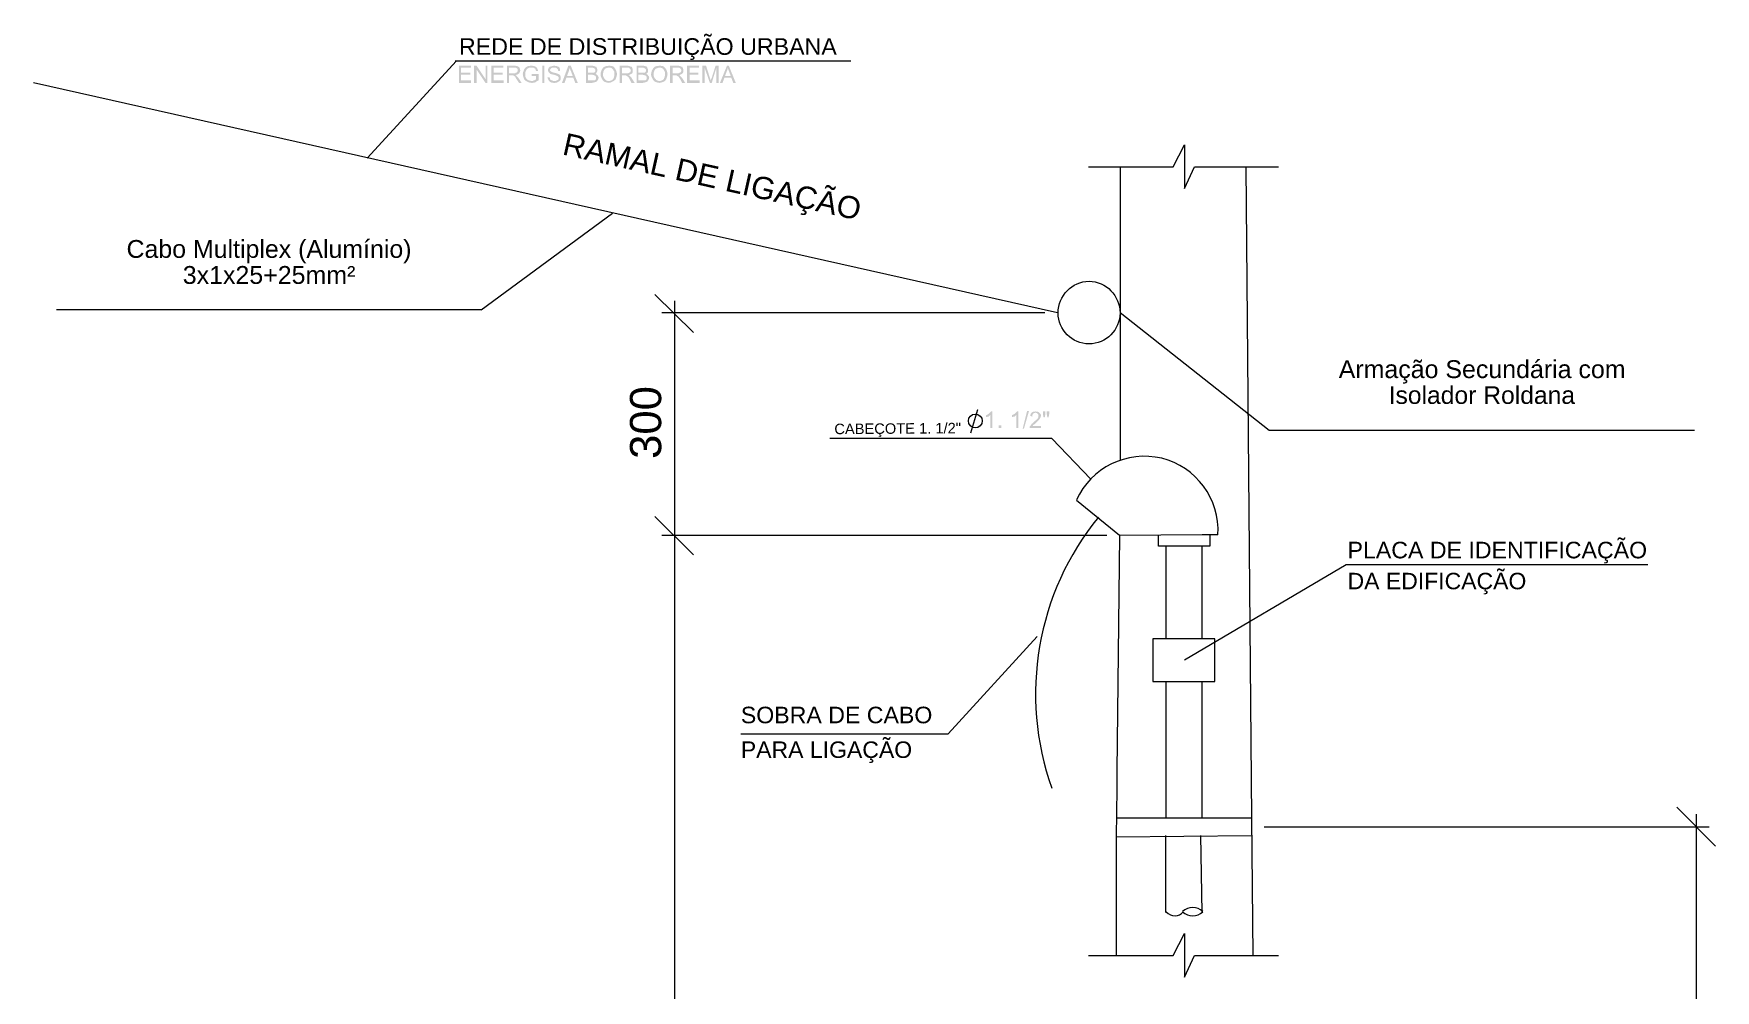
# Model space of a CAD drawing. Header units: millimetres. Extents: x 53 to 176, y -29 to 32.
# Drawn here: x 144.76 to 152.19, y -7.87 to -3.64 of the extents above; entities that cross this region are included whole.
import ezdxf

# ---------------------------------------------------------------- set-up
doc = ezdxf.new("R2010")
doc.units = ezdxf.units.MM
doc.layers.add('17 - Padrão de entrada', color=6, linetype='Continuous')
doc.styles.add('Arial0', font='arial.ttf', dxfattribs={"height": 3.14658})

msp = doc.modelspace()

# ---------------------------------------------------------------- hatches: boundary and pattern name
at = {"layer": '17 - Padrão de entrada', "true_color": 0x000007}
h = msp.add_hatch(color=7, dxfattribs=at)
h.paths.add_polyline_path([(146.6411, -3.8552), (146.6411, -3.7798), (146.6942, -3.7798), (146.6942, -3.7882), (146.6495, -3.7882), (146.6495, -3.8106), (146.6914, -3.8106), (146.6914, -3.8189), (146.6495, -3.8189), (146.6495, -3.8441), (146.6942, -3.8441), (146.6942, -3.8552)])
h.paths.add_polyline_path([(146.7082, -3.8552), (146.7082, -3.7798), (146.7193, -3.7798), (146.7584, -3.8385), (146.7584, -3.7798), (146.7668, -3.7798), (146.7668, -3.8552), (146.7584, -3.8552), (146.7193, -3.7966), (146.7193, -3.8552)])
h.paths.add_polyline_path([(146.7836, -3.8552), (146.7836, -3.7798), (146.8367, -3.7798), (146.8367, -3.7882), (146.7947, -3.7882), (146.7947, -3.8106), (146.8339, -3.8106), (146.8339, -3.8189), (146.7947, -3.8189), (146.7947, -3.8441), (146.8394, -3.8441), (146.8394, -3.8552)])
edge = h.paths.add_edge_path()
edge.add_line((146.8534, -3.8552), (146.8534, -3.7798))
edge.add_line((146.8534, -3.7798), (146.8841, -3.7798))
edge.add_spline(control_points=[(146.8841, -3.7798), (146.8925, -3.7798), (146.8981, -3.7798), (146.9009, -3.7826), (146.9009, -3.7826), (146.9037, -3.7826), (146.9065, -3.7854), (146.9093, -3.7882), (146.9093, -3.7882), (146.9093, -3.7938), (146.9121, -3.7966), (146.9121, -3.7994), (146.9121, -3.7994), (146.9121, -3.805), (146.9093, -3.8106), (146.9065, -3.8133), (146.9065, -3.8133), (146.9037, -3.8161), (146.8981, -3.8189), (146.8897, -3.8217), (146.8897, -3.8217), (146.8925, -3.8217), (146.8953, -3.8217), (146.8953, -3.8245), (146.8953, -3.8245), (146.8981, -3.8273), (146.9009, -3.8301), (146.9037, -3.8329)], knot_values=[0, 0, 0, 0, 0.035714, 0.035714, 0.035714, 0.035714, 0.071429, 0.071429, 0.071429, 0.071429, 0.107143, 0.107143, 0.107143, 0.107143, 0.142857, 0.142857, 0.142857, 0.142857, 0.178571, 0.178571, 0.178571, 0.178571, 0.214286, 0.214286, 0.214286, 0.214286, 1, 1, 1, 1], degree=3, periodic=0)
edge.add_line((146.9037, -3.8329), (146.9177, -3.8552))
edge.add_line((146.9177, -3.8552), (146.9065, -3.8552))
edge.add_line((146.9065, -3.8552), (146.8953, -3.8385))
edge.add_spline(control_points=[(146.8953, -3.8385), (146.8925, -3.8329), (146.8897, -3.8301), (146.8897, -3.8273), (146.8897, -3.8273), (146.8869, -3.8273), (146.8841, -3.8245), (146.8841, -3.8245), (146.8841, -3.8245), (146.8813, -3.8217), (146.8813, -3.8217), (146.8786, -3.8217), (146.8786, -3.8217), (146.8786, -3.8217), (146.8758, -3.8217), (146.873, -3.8217)], knot_values=[0, 0, 0, 0, 0.0625, 0.0625, 0.0625, 0.0625, 0.125, 0.125, 0.125, 0.125, 0.1875, 0.1875, 0.1875, 0.1875, 1, 1, 1, 1], degree=3, periodic=0)
edge.add_line((146.873, -3.8217), (146.8618, -3.8217))
edge.add_line((146.8618, -3.8217), (146.8618, -3.8552))
edge.add_line((146.8618, -3.8552), (146.8534, -3.8552))
edge = h.paths.add_edge_path()
edge.add_line((146.8618, -3.8133), (146.8841, -3.8133))
edge.add_spline(control_points=[(146.8841, -3.8133), (146.8869, -3.8133), (146.8925, -3.8133), (146.8925, -3.8106), (146.8925, -3.8106), (146.8953, -3.8106), (146.8981, -3.8078), (146.8981, -3.8078), (146.8981, -3.8078), (146.9009, -3.805), (146.9009, -3.8022), (146.9009, -3.7994), (146.9009, -3.7994), (146.9009, -3.7966), (146.9009, -3.7938), (146.8981, -3.791), (146.8981, -3.791), (146.8953, -3.7882), (146.8897, -3.7882), (146.8869, -3.7882)], knot_values=[0, 0, 0, 0, 0.05, 0.05, 0.05, 0.05, 0.1, 0.1, 0.1, 0.1, 0.15, 0.15, 0.15, 0.15, 0.2, 0.2, 0.2, 0.2, 1, 1, 1, 1], degree=3, periodic=0)
edge.add_line((146.8869, -3.7882), (146.8618, -3.7882))
edge.add_line((146.8618, -3.7882), (146.8618, -3.8133))
edge = h.paths.add_edge_path()
edge.add_line((146.9624, -3.8245), (146.9624, -3.8161))
edge.add_line((146.9624, -3.8161), (146.9931, -3.8161))
edge.add_line((146.9931, -3.8161), (146.9931, -3.8441))
edge.add_spline(control_points=[(146.9931, -3.8441), (146.9875, -3.8469), (146.9819, -3.8497), (146.9791, -3.8525), (146.9791, -3.8525), (146.9735, -3.8552), (146.9679, -3.8552), (146.9624, -3.8552), (146.9624, -3.8552), (146.954, -3.8552), (146.9484, -3.8525), (146.9428, -3.8497), (146.9428, -3.8497), (146.9372, -3.8469), (146.9316, -3.8441), (146.9288, -3.8385), (146.9288, -3.8385), (146.926, -3.8301), (146.9233, -3.8245), (146.9233, -3.8161), (146.9233, -3.8161), (146.9233, -3.8106), (146.926, -3.805), (146.9288, -3.7966), (146.9288, -3.7966), (146.9316, -3.791), (146.9372, -3.7854), (146.9428, -3.7826), (146.9428, -3.7826), (146.9484, -3.7798), (146.954, -3.7798), (146.9624, -3.7798), (146.9624, -3.7798), (146.9679, -3.7798), (146.9707, -3.7798), (146.9763, -3.7826), (146.9763, -3.7826), (146.9791, -3.7826), (146.9847, -3.7854), (146.9847, -3.7882), (146.9847, -3.7882), (146.9875, -3.791), (146.9903, -3.7966), (146.9903, -3.8022)], knot_values=[0, 0, 0, 0, 0.022727, 0.022727, 0.022727, 0.022727, 0.045455, 0.045455, 0.045455, 0.045455, 0.068182, 0.068182, 0.068182, 0.068182, 0.090909, 0.090909, 0.090909, 0.090909, 0.113636, 0.113636, 0.113636, 0.113636, 0.136364, 0.136364, 0.136364, 0.136364, 0.159091, 0.159091, 0.159091, 0.159091, 0.181818, 0.181818, 0.181818, 0.181818, 0.204545, 0.204545, 0.204545, 0.204545, 0.227273, 0.227273, 0.227273, 0.227273, 1, 1, 1, 1], degree=3, periodic=0)
edge.add_line((146.9903, -3.8022), (146.9819, -3.8022))
edge.add_spline(control_points=[(146.9819, -3.8022), (146.9819, -3.7994), (146.9791, -3.7966), (146.9791, -3.7938), (146.9791, -3.7938), (146.9763, -3.791), (146.9735, -3.791), (146.9707, -3.7882), (146.9707, -3.7882), (146.9679, -3.7882), (146.9652, -3.7882), (146.9624, -3.7882), (146.9624, -3.7882), (146.9568, -3.7882), (146.954, -3.7882), (146.9512, -3.7882), (146.9512, -3.7882), (146.9456, -3.791), (146.9428, -3.7938), (146.9428, -3.7938), (146.9428, -3.7938), (146.94, -3.7966), (146.9372, -3.7994), (146.9372, -3.8022), (146.9372, -3.8022), (146.9344, -3.8078), (146.9344, -3.8106), (146.9344, -3.8161), (146.9344, -3.8161), (146.9344, -3.8245), (146.9344, -3.8301), (146.9372, -3.8329), (146.9372, -3.8329), (146.94, -3.8385), (146.9428, -3.8413), (146.9484, -3.8441), (146.9484, -3.8441), (146.9512, -3.8441), (146.9568, -3.8469), (146.9624, -3.8469), (146.9624, -3.8469), (146.9652, -3.8469), (146.9707, -3.8469), (146.9735, -3.8441), (146.9735, -3.8441), (146.9791, -3.8413), (146.9819, -3.8413), (146.9819, -3.8385)], knot_values=[0, 0, 0, 0, 0.020833, 0.020833, 0.020833, 0.020833, 0.041667, 0.041667, 0.041667, 0.041667, 0.0625, 0.0625, 0.0625, 0.0625, 0.083333, 0.083333, 0.083333, 0.083333, 0.104167, 0.104167, 0.104167, 0.104167, 0.125, 0.125, 0.125, 0.125, 0.145833, 0.145833, 0.145833, 0.145833, 0.166667, 0.166667, 0.166667, 0.166667, 0.1875, 0.1875, 0.1875, 0.1875, 0.208333, 0.208333, 0.208333, 0.208333, 0.229167, 0.229167, 0.229167, 0.229167, 1, 1, 1, 1], degree=3, periodic=0)
edge.add_line((146.9819, -3.8385), (146.9819, -3.8245))
edge.add_line((146.9819, -3.8245), (146.9624, -3.8245))
h.paths.add_polyline_path([(147.0099, -3.8552), (147.0099, -3.7798), (147.0182, -3.7798), (147.0182, -3.8552)])
edge = h.paths.add_edge_path()
edge.add_line((147.0322, -3.8301), (147.0406, -3.8301))
edge.add_spline(control_points=[(147.0406, -3.8301), (147.0434, -3.8329), (147.0434, -3.8357), (147.0434, -3.8385), (147.0434, -3.8385), (147.0462, -3.8413), (147.049, -3.8441), (147.0518, -3.8441), (147.0518, -3.8441), (147.0545, -3.8469), (147.0601, -3.8469), (147.0629, -3.8469), (147.0629, -3.8469), (147.0685, -3.8469), (147.0713, -3.8469), (147.0741, -3.8441), (147.0741, -3.8441), (147.0769, -3.8441), (147.0797, -3.8413), (147.0797, -3.8413), (147.0797, -3.8413), (147.0825, -3.8385), (147.0825, -3.8357), (147.0825, -3.8329), (147.0825, -3.8329), (147.0825, -3.8329), (147.0825, -3.8301), (147.0797, -3.8273), (147.0797, -3.8273), (147.0797, -3.8273), (147.0769, -3.8245), (147.0741, -3.8245), (147.0741, -3.8245), (147.0713, -3.8217), (147.0657, -3.8217), (147.0601, -3.8189), (147.0601, -3.8189), (147.0545, -3.8189), (147.049, -3.8161), (147.0462, -3.8161), (147.0462, -3.8161), (147.0434, -3.8133), (147.0406, -3.8106), (147.0378, -3.8078), (147.0378, -3.8078), (147.035, -3.805), (147.035, -3.8022), (147.035, -3.7994), (147.035, -3.7994), (147.035, -3.7966), (147.035, -3.791), (147.0378, -3.7882), (147.0378, -3.7882), (147.0406, -3.7854), (147.0434, -3.7826), (147.049, -3.7826), (147.049, -3.7826), (147.0518, -3.7798), (147.0573, -3.7798), (147.0601, -3.7798), (147.0601, -3.7798), (147.0657, -3.7798), (147.0713, -3.7798), (147.0769, -3.7826), (147.0769, -3.7826), (147.0797, -3.7826), (147.0825, -3.7854), (147.0853, -3.7882), (147.0853, -3.7882), (147.0881, -3.7938), (147.0881, -3.7966), (147.0881, -3.8022)], knot_values=[0, 0, 0, 0, 0.013889, 0.013889, 0.013889, 0.013889, 0.027778, 0.027778, 0.027778, 0.027778, 0.041667, 0.041667, 0.041667, 0.041667, 0.055556, 0.055556, 0.055556, 0.055556, 0.069444, 0.069444, 0.069444, 0.069444, 0.083333, 0.083333, 0.083333, 0.083333, 0.097222, 0.097222, 0.097222, 0.097222, 0.111111, 0.111111, 0.111111, 0.111111, 0.125, 0.125, 0.125, 0.125, 0.138889, 0.138889, 0.138889, 0.138889, 0.152778, 0.152778, 0.152778, 0.152778, 0.166667, 0.166667, 0.166667, 0.166667, 0.180556, 0.180556, 0.180556, 0.180556, 0.194444, 0.194444, 0.194444, 0.194444, 0.208333, 0.208333, 0.208333, 0.208333, 0.222222, 0.222222, 0.222222, 0.222222, 0.236111, 0.236111, 0.236111, 0.236111, 1, 1, 1, 1], degree=3, periodic=0)
edge.add_line((147.0881, -3.8022), (147.0797, -3.8022))
edge.add_spline(control_points=[(147.0797, -3.8022), (147.0797, -3.7966), (147.0769, -3.7938), (147.0741, -3.791), (147.0741, -3.791), (147.0713, -3.7882), (147.0685, -3.7882), (147.0629, -3.7882), (147.0629, -3.7882), (147.0545, -3.7882), (147.0518, -3.7882), (147.049, -3.791), (147.049, -3.791), (147.0462, -3.7938), (147.0434, -3.7966), (147.0434, -3.7994), (147.0434, -3.7994), (147.0434, -3.8022), (147.0462, -3.8022), (147.049, -3.805), (147.049, -3.805), (147.049, -3.8078), (147.0545, -3.8078), (147.0629, -3.8106), (147.0629, -3.8106), (147.0713, -3.8133), (147.0769, -3.8133), (147.0797, -3.8161), (147.0797, -3.8161), (147.0825, -3.8161), (147.0853, -3.8189), (147.0881, -3.8217), (147.0881, -3.8217), (147.0909, -3.8245), (147.0909, -3.8301), (147.0909, -3.8329), (147.0909, -3.8329), (147.0909, -3.8385), (147.0909, -3.8413), (147.0881, -3.8441), (147.0881, -3.8441), (147.0853, -3.8469), (147.0825, -3.8497), (147.0769, -3.8525), (147.0769, -3.8525), (147.0741, -3.8552), (147.0685, -3.8552), (147.0629, -3.8552), (147.0629, -3.8552), (147.0573, -3.8552), (147.0518, -3.8552), (147.0462, -3.8525), (147.0462, -3.8525), (147.0434, -3.8497), (147.0378, -3.8469), (147.0378, -3.8441), (147.0378, -3.8441), (147.035, -3.8385), (147.0322, -3.8357), (147.0322, -3.8301)], knot_values=[0, 0, 0, 0, 0.016667, 0.016667, 0.016667, 0.016667, 0.033333, 0.033333, 0.033333, 0.033333, 0.05, 0.05, 0.05, 0.05, 0.066667, 0.066667, 0.066667, 0.066667, 0.083333, 0.083333, 0.083333, 0.083333, 0.1, 0.1, 0.1, 0.1, 0.116667, 0.116667, 0.116667, 0.116667, 0.133333, 0.133333, 0.133333, 0.133333, 0.15, 0.15, 0.15, 0.15, 0.166667, 0.166667, 0.166667, 0.166667, 0.183333, 0.183333, 0.183333, 0.183333, 0.2, 0.2, 0.2, 0.2, 0.216667, 0.216667, 0.216667, 0.216667, 0.233333, 0.233333, 0.233333, 0.233333, 1, 1, 1, 1], degree=3, periodic=0)
h.paths.add_polyline_path([(147.0964, -3.8552), (147.1244, -3.7798), (147.1356, -3.7798), (147.1663, -3.8552), (147.1551, -3.8552), (147.1467, -3.8329), (147.116, -3.8329), (147.1076, -3.8552)])
edge = h.paths.add_edge_path()
edge.add_line((147.1188, -3.8245), (147.1439, -3.8245))
edge.add_line((147.1439, -3.8245), (147.1356, -3.8022))
edge.add_spline(control_points=[(147.1356, -3.8022), (147.1328, -3.7966), (147.13, -3.791), (147.13, -3.7882), (147.13, -3.7882), (147.13, -3.7938), (147.1272, -3.7966), (147.1272, -3.8022)], knot_values=[0, 0, 0, 0, 0.125, 0.125, 0.125, 0.125, 1, 1, 1, 1], degree=3, periodic=0)
edge.add_line((147.1272, -3.8022), (147.1188, -3.8245))
edge = h.paths.add_edge_path()
edge.add_line((147.2026, -3.8552), (147.2026, -3.7798))
edge.add_line((147.2026, -3.7798), (147.2305, -3.7798))
edge.add_spline(control_points=[(147.2305, -3.7798), (147.2361, -3.7798), (147.2389, -3.7798), (147.2417, -3.7826), (147.2417, -3.7826), (147.2473, -3.7826), (147.2501, -3.7854), (147.2501, -3.7882), (147.2501, -3.7882), (147.2529, -3.7938), (147.2529, -3.7966), (147.2529, -3.7994), (147.2529, -3.7994), (147.2529, -3.8022), (147.2529, -3.805), (147.2501, -3.8078), (147.2501, -3.8078), (147.2501, -3.8106), (147.2473, -3.8133), (147.2445, -3.8161), (147.2445, -3.8161), (147.2473, -3.8161), (147.2529, -3.8189), (147.2529, -3.8217), (147.2529, -3.8217), (147.2557, -3.8245), (147.2585, -3.8273), (147.2585, -3.8329), (147.2585, -3.8329), (147.2585, -3.8357), (147.2557, -3.8385), (147.2557, -3.8413), (147.2557, -3.8413), (147.2529, -3.8441), (147.2529, -3.8469), (147.2501, -3.8497), (147.2501, -3.8497), (147.2473, -3.8497), (147.2445, -3.8525), (147.2417, -3.8525), (147.2417, -3.8525), (147.2389, -3.8525), (147.2333, -3.8552), (147.2305, -3.8552)], knot_values=[0, 0, 0, 0, 0.022727, 0.022727, 0.022727, 0.022727, 0.045455, 0.045455, 0.045455, 0.045455, 0.068182, 0.068182, 0.068182, 0.068182, 0.090909, 0.090909, 0.090909, 0.090909, 0.113636, 0.113636, 0.113636, 0.113636, 0.136364, 0.136364, 0.136364, 0.136364, 0.159091, 0.159091, 0.159091, 0.159091, 0.181818, 0.181818, 0.181818, 0.181818, 0.204545, 0.204545, 0.204545, 0.204545, 0.227273, 0.227273, 0.227273, 0.227273, 1, 1, 1, 1], degree=3, periodic=0)
edge.add_line((147.2305, -3.8552), (147.2026, -3.8552))
edge = h.paths.add_edge_path()
edge.add_line((147.211, -3.8106), (147.2277, -3.8106))
edge.add_spline(control_points=[(147.2277, -3.8106), (147.2305, -3.8106), (147.2361, -3.8106), (147.2361, -3.8106), (147.2361, -3.8106), (147.2389, -3.8106), (147.2417, -3.8078), (147.2417, -3.8078), (147.2417, -3.8078), (147.2445, -3.805), (147.2445, -3.8022), (147.2445, -3.7994), (147.2445, -3.7994), (147.2445, -3.7966), (147.2445, -3.7966), (147.2417, -3.7938), (147.2417, -3.7938), (147.2417, -3.791), (147.2389, -3.791), (147.2389, -3.791), (147.2389, -3.791), (147.2361, -3.7882), (147.2305, -3.7882), (147.225, -3.7882)], knot_values=[0, 0, 0, 0, 0.041667, 0.041667, 0.041667, 0.041667, 0.083333, 0.083333, 0.083333, 0.083333, 0.125, 0.125, 0.125, 0.125, 0.166667, 0.166667, 0.166667, 0.166667, 0.208333, 0.208333, 0.208333, 0.208333, 1, 1, 1, 1], degree=3, periodic=0)
edge.add_line((147.225, -3.7882), (147.211, -3.7882))
edge.add_line((147.211, -3.7882), (147.211, -3.8106))
edge = h.paths.add_edge_path()
edge.add_line((147.211, -3.8441), (147.2305, -3.8441))
edge.add_spline(control_points=[(147.2305, -3.8441), (147.2333, -3.8441), (147.2361, -3.8441), (147.2361, -3.8441), (147.2361, -3.8441), (147.2389, -3.8441), (147.2417, -3.8441), (147.2417, -3.8441), (147.2417, -3.8441), (147.2445, -3.8413), (147.2445, -3.8413), (147.2473, -3.8385), (147.2473, -3.8385), (147.2473, -3.8357), (147.2473, -3.8357), (147.2473, -3.8329), (147.2473, -3.8329), (147.2473, -3.8301), (147.2473, -3.8273), (147.2445, -3.8245), (147.2445, -3.8245), (147.2445, -3.8245), (147.2417, -3.8217), (147.2389, -3.8217), (147.2389, -3.8217), (147.2361, -3.8217), (147.2333, -3.8189), (147.2277, -3.8189)], knot_values=[0, 0, 0, 0, 0.035714, 0.035714, 0.035714, 0.035714, 0.071429, 0.071429, 0.071429, 0.071429, 0.107143, 0.107143, 0.107143, 0.107143, 0.142857, 0.142857, 0.142857, 0.142857, 0.178571, 0.178571, 0.178571, 0.178571, 0.214286, 0.214286, 0.214286, 0.214286, 1, 1, 1, 1], degree=3, periodic=0)
edge.add_line((147.2277, -3.8189), (147.211, -3.8189))
edge.add_line((147.211, -3.8189), (147.211, -3.8441))
edge = h.paths.add_edge_path()
edge.add_spline(control_points=[(147.2669, -3.8189), (147.2669, -3.805), (147.2724, -3.7966), (147.278, -3.7882), (147.278, -3.7882), (147.2836, -3.7826), (147.292, -3.7798), (147.3032, -3.7798), (147.3032, -3.7798), (147.3116, -3.7798), (147.3171, -3.7798), (147.3227, -3.7826), (147.3227, -3.7826), (147.3283, -3.7882), (147.3311, -3.791), (147.3339, -3.7966), (147.3339, -3.7966), (147.3367, -3.8022), (147.3395, -3.8106), (147.3395, -3.8161), (147.3395, -3.8161), (147.3395, -3.8245), (147.3367, -3.8301), (147.3339, -3.8385), (147.3339, -3.8385), (147.3311, -3.8441), (147.3255, -3.8469), (147.3199, -3.8497), (147.3199, -3.8497), (147.3143, -3.8525), (147.3088, -3.8552), (147.3032, -3.8552), (147.3032, -3.8552), (147.2976, -3.8552), (147.2892, -3.8525), (147.2836, -3.8497), (147.2836, -3.8497), (147.278, -3.8469), (147.2752, -3.8413), (147.2724, -3.8357), (147.2724, -3.8357), (147.2696, -3.8301), (147.2669, -3.8245), (147.2669, -3.8189)], knot_values=[0, 0, 0, 0, 0.022727, 0.022727, 0.022727, 0.022727, 0.045455, 0.045455, 0.045455, 0.045455, 0.068182, 0.068182, 0.068182, 0.068182, 0.090909, 0.090909, 0.090909, 0.090909, 0.113636, 0.113636, 0.113636, 0.113636, 0.136364, 0.136364, 0.136364, 0.136364, 0.159091, 0.159091, 0.159091, 0.159091, 0.181818, 0.181818, 0.181818, 0.181818, 0.204545, 0.204545, 0.204545, 0.204545, 0.227273, 0.227273, 0.227273, 0.227273, 1, 1, 1, 1], degree=3, periodic=0)
edge = h.paths.add_edge_path()
edge.add_spline(control_points=[(147.278, -3.8189), (147.278, -3.8273), (147.2808, -3.8329), (147.2864, -3.8385), (147.2864, -3.8385), (147.2892, -3.8441), (147.2948, -3.8469), (147.3032, -3.8469), (147.3032, -3.8469), (147.3116, -3.8469), (147.3171, -3.8441), (147.3227, -3.8385), (147.3227, -3.8385), (147.3255, -3.8329), (147.3283, -3.8273), (147.3283, -3.8161), (147.3283, -3.8161), (147.3283, -3.8106), (147.3283, -3.805), (147.3255, -3.8022), (147.3255, -3.8022), (147.3227, -3.7966), (147.3199, -3.7938), (147.3171, -3.791), (147.3171, -3.791), (147.3116, -3.7882), (147.3088, -3.7882), (147.3032, -3.7882), (147.3032, -3.7882), (147.2976, -3.7882), (147.2892, -3.791), (147.2864, -3.7938), (147.2864, -3.7938), (147.2808, -3.7994), (147.278, -3.8078), (147.278, -3.8189)], knot_values=[0, 0, 0, 0, 0.027778, 0.027778, 0.027778, 0.027778, 0.055556, 0.055556, 0.055556, 0.055556, 0.083333, 0.083333, 0.083333, 0.083333, 0.111111, 0.111111, 0.111111, 0.111111, 0.138889, 0.138889, 0.138889, 0.138889, 0.166667, 0.166667, 0.166667, 0.166667, 0.194444, 0.194444, 0.194444, 0.194444, 0.222222, 0.222222, 0.222222, 0.222222, 1, 1, 1, 1], degree=3, periodic=0)
edge = h.paths.add_edge_path()
edge.add_line((147.3507, -3.8552), (147.3507, -3.7798))
edge.add_line((147.3507, -3.7798), (147.3842, -3.7798))
edge.add_spline(control_points=[(147.3842, -3.7798), (147.3898, -3.7798), (147.3954, -3.7798), (147.3981, -3.7826), (147.3981, -3.7826), (147.4037, -3.7826), (147.4065, -3.7854), (147.4065, -3.7882), (147.4065, -3.7882), (147.4093, -3.7938), (147.4093, -3.7966), (147.4093, -3.7994), (147.4093, -3.7994), (147.4093, -3.805), (147.4093, -3.8106), (147.4065, -3.8133), (147.4065, -3.8133), (147.4009, -3.8161), (147.3981, -3.8189), (147.3898, -3.8217), (147.3898, -3.8217), (147.3926, -3.8217), (147.3954, -3.8217), (147.3954, -3.8245), (147.3954, -3.8245), (147.3981, -3.8273), (147.4009, -3.8301), (147.4037, -3.8329)], knot_values=[0, 0, 0, 0, 0.035714, 0.035714, 0.035714, 0.035714, 0.071429, 0.071429, 0.071429, 0.071429, 0.107143, 0.107143, 0.107143, 0.107143, 0.142857, 0.142857, 0.142857, 0.142857, 0.178571, 0.178571, 0.178571, 0.178571, 0.214286, 0.214286, 0.214286, 0.214286, 1, 1, 1, 1], degree=3, periodic=0)
edge.add_line((147.4037, -3.8329), (147.4177, -3.8552))
edge.add_line((147.4177, -3.8552), (147.4037, -3.8552))
edge.add_line((147.4037, -3.8552), (147.3954, -3.8385))
edge.add_spline(control_points=[(147.3954, -3.8385), (147.3926, -3.8329), (147.3898, -3.8301), (147.387, -3.8273), (147.387, -3.8273), (147.3842, -3.8273), (147.3842, -3.8245), (147.3814, -3.8245), (147.3814, -3.8245), (147.3814, -3.8217), (147.3786, -3.8217), (147.3786, -3.8217), (147.3786, -3.8217), (147.3758, -3.8217), (147.3758, -3.8217), (147.373, -3.8217)], knot_values=[0, 0, 0, 0, 0.0625, 0.0625, 0.0625, 0.0625, 0.125, 0.125, 0.125, 0.125, 0.1875, 0.1875, 0.1875, 0.1875, 1, 1, 1, 1], degree=3, periodic=0)
edge.add_line((147.373, -3.8217), (147.3618, -3.8217))
edge.add_line((147.3618, -3.8217), (147.3618, -3.8552))
edge.add_line((147.3618, -3.8552), (147.3507, -3.8552))
edge = h.paths.add_edge_path()
edge.add_line((147.3618, -3.8133), (147.3814, -3.8133))
edge.add_spline(control_points=[(147.3814, -3.8133), (147.387, -3.8133), (147.3898, -3.8133), (147.3926, -3.8106), (147.3926, -3.8106), (147.3954, -3.8106), (147.3981, -3.8078), (147.3981, -3.8078), (147.3981, -3.8078), (147.4009, -3.805), (147.4009, -3.8022), (147.4009, -3.7994), (147.4009, -3.7994), (147.4009, -3.7966), (147.3981, -3.7938), (147.3954, -3.791), (147.3954, -3.791), (147.3954, -3.7882), (147.3898, -3.7882), (147.3842, -3.7882)], knot_values=[0, 0, 0, 0, 0.05, 0.05, 0.05, 0.05, 0.1, 0.1, 0.1, 0.1, 0.15, 0.15, 0.15, 0.15, 0.2, 0.2, 0.2, 0.2, 1, 1, 1, 1], degree=3, periodic=0)
edge.add_line((147.3842, -3.7882), (147.3618, -3.7882))
edge.add_line((147.3618, -3.7882), (147.3618, -3.8133))
edge = h.paths.add_edge_path()
edge.add_line((147.4261, -3.8552), (147.4261, -3.7798))
edge.add_line((147.4261, -3.7798), (147.454, -3.7798))
edge.add_spline(control_points=[(147.454, -3.7798), (147.4596, -3.7798), (147.4624, -3.7798), (147.468, -3.7826), (147.468, -3.7826), (147.4708, -3.7826), (147.4736, -3.7854), (147.4736, -3.7882), (147.4736, -3.7882), (147.4764, -3.7938), (147.4764, -3.7966), (147.4764, -3.7994), (147.4764, -3.7994), (147.4764, -3.8022), (147.4764, -3.805), (147.4764, -3.8078), (147.4764, -3.8078), (147.4736, -3.8106), (147.4708, -3.8133), (147.468, -3.8161), (147.468, -3.8161), (147.4708, -3.8161), (147.4764, -3.8189), (147.4764, -3.8217), (147.4764, -3.8217), (147.4792, -3.8245), (147.482, -3.8273), (147.482, -3.8329), (147.482, -3.8329), (147.482, -3.8357), (147.4792, -3.8385), (147.4792, -3.8413), (147.4792, -3.8413), (147.4764, -3.8441), (147.4764, -3.8469), (147.4736, -3.8497), (147.4736, -3.8497), (147.4708, -3.8497), (147.468, -3.8525), (147.4652, -3.8525), (147.4652, -3.8525), (147.4624, -3.8525), (147.4596, -3.8552), (147.454, -3.8552)], knot_values=[0, 0, 0, 0, 0.022727, 0.022727, 0.022727, 0.022727, 0.045455, 0.045455, 0.045455, 0.045455, 0.068182, 0.068182, 0.068182, 0.068182, 0.090909, 0.090909, 0.090909, 0.090909, 0.113636, 0.113636, 0.113636, 0.113636, 0.136364, 0.136364, 0.136364, 0.136364, 0.159091, 0.159091, 0.159091, 0.159091, 0.181818, 0.181818, 0.181818, 0.181818, 0.204545, 0.204545, 0.204545, 0.204545, 0.227273, 0.227273, 0.227273, 0.227273, 1, 1, 1, 1], degree=3, periodic=0)
edge.add_line((147.454, -3.8552), (147.4261, -3.8552))
edge = h.paths.add_edge_path()
edge.add_line((147.4345, -3.8106), (147.4512, -3.8106))
edge.add_spline(control_points=[(147.4512, -3.8106), (147.4568, -3.8106), (147.4596, -3.8106), (147.4596, -3.8106), (147.4596, -3.8106), (147.4624, -3.8106), (147.4652, -3.8078), (147.4652, -3.8078), (147.4652, -3.8078), (147.468, -3.805), (147.468, -3.8022), (147.468, -3.7994), (147.468, -3.7994), (147.468, -3.7966), (147.468, -3.7966), (147.4652, -3.7938), (147.4652, -3.7938), (147.4652, -3.791), (147.4624, -3.791), (147.4624, -3.791), (147.4624, -3.791), (147.4596, -3.7882), (147.454, -3.7882), (147.4512, -3.7882)], knot_values=[0, 0, 0, 0, 0.041667, 0.041667, 0.041667, 0.041667, 0.083333, 0.083333, 0.083333, 0.083333, 0.125, 0.125, 0.125, 0.125, 0.166667, 0.166667, 0.166667, 0.166667, 0.208333, 0.208333, 0.208333, 0.208333, 1, 1, 1, 1], degree=3, periodic=0)
edge.add_line((147.4512, -3.7882), (147.4345, -3.7882))
edge.add_line((147.4345, -3.7882), (147.4345, -3.8106))
edge = h.paths.add_edge_path()
edge.add_line((147.4345, -3.8441), (147.454, -3.8441))
edge.add_spline(control_points=[(147.454, -3.8441), (147.4568, -3.8441), (147.4596, -3.8441), (147.4596, -3.8441), (147.4596, -3.8441), (147.4624, -3.8441), (147.4652, -3.8441), (147.4652, -3.8441), (147.4652, -3.8441), (147.468, -3.8413), (147.468, -3.8413), (147.4708, -3.8385), (147.4708, -3.8385), (147.4708, -3.8357), (147.4708, -3.8357), (147.4708, -3.8329), (147.4708, -3.8329), (147.4708, -3.8301), (147.4708, -3.8273), (147.468, -3.8245), (147.468, -3.8245), (147.468, -3.8245), (147.4652, -3.8217), (147.4624, -3.8217), (147.4624, -3.8217), (147.4596, -3.8217), (147.4568, -3.8189), (147.4512, -3.8189)], knot_values=[0, 0, 0, 0, 0.035714, 0.035714, 0.035714, 0.035714, 0.071429, 0.071429, 0.071429, 0.071429, 0.107143, 0.107143, 0.107143, 0.107143, 0.142857, 0.142857, 0.142857, 0.142857, 0.178571, 0.178571, 0.178571, 0.178571, 0.214286, 0.214286, 0.214286, 0.214286, 1, 1, 1, 1], degree=3, periodic=0)
edge.add_line((147.4512, -3.8189), (147.4345, -3.8189))
edge.add_line((147.4345, -3.8189), (147.4345, -3.8441))
edge = h.paths.add_edge_path()
edge.add_spline(control_points=[(147.4903, -3.8189), (147.4903, -3.805), (147.4959, -3.7966), (147.5015, -3.7882), (147.5015, -3.7882), (147.5071, -3.7826), (147.5155, -3.7798), (147.5267, -3.7798), (147.5267, -3.7798), (147.535, -3.7798), (147.5406, -3.7798), (147.5462, -3.7826), (147.5462, -3.7826), (147.5518, -3.7882), (147.5546, -3.791), (147.5574, -3.7966), (147.5574, -3.7966), (147.5602, -3.8022), (147.563, -3.8106), (147.563, -3.8161), (147.563, -3.8161), (147.563, -3.8245), (147.5602, -3.8301), (147.5574, -3.8385), (147.5574, -3.8385), (147.5546, -3.8441), (147.5518, -3.8469), (147.5462, -3.8497), (147.5462, -3.8497), (147.5406, -3.8525), (147.5322, -3.8552), (147.5267, -3.8552), (147.5267, -3.8552), (147.5211, -3.8552), (147.5127, -3.8525), (147.5071, -3.8497), (147.5071, -3.8497), (147.5015, -3.8469), (147.4987, -3.8413), (147.4959, -3.8357), (147.4959, -3.8357), (147.4931, -3.8301), (147.4903, -3.8245), (147.4903, -3.8189)], knot_values=[0, 0, 0, 0, 0.022727, 0.022727, 0.022727, 0.022727, 0.045455, 0.045455, 0.045455, 0.045455, 0.068182, 0.068182, 0.068182, 0.068182, 0.090909, 0.090909, 0.090909, 0.090909, 0.113636, 0.113636, 0.113636, 0.113636, 0.136364, 0.136364, 0.136364, 0.136364, 0.159091, 0.159091, 0.159091, 0.159091, 0.181818, 0.181818, 0.181818, 0.181818, 0.204545, 0.204545, 0.204545, 0.204545, 0.227273, 0.227273, 0.227273, 0.227273, 1, 1, 1, 1], degree=3, periodic=0)
edge = h.paths.add_edge_path()
edge.add_spline(control_points=[(147.5015, -3.8189), (147.5015, -3.8273), (147.5043, -3.8329), (147.5099, -3.8385), (147.5099, -3.8385), (147.5127, -3.8441), (147.5211, -3.8469), (147.5267, -3.8469), (147.5267, -3.8469), (147.535, -3.8469), (147.5406, -3.8441), (147.5462, -3.8385), (147.5462, -3.8385), (147.549, -3.8329), (147.5518, -3.8273), (147.5518, -3.8161), (147.5518, -3.8161), (147.5518, -3.8106), (147.5518, -3.805), (147.549, -3.8022), (147.549, -3.8022), (147.5462, -3.7966), (147.5434, -3.7938), (147.5406, -3.791), (147.5406, -3.791), (147.535, -3.7882), (147.5322, -3.7882), (147.5267, -3.7882), (147.5267, -3.7882), (147.5211, -3.7882), (147.5155, -3.791), (147.5099, -3.7938), (147.5099, -3.7938), (147.5043, -3.7994), (147.5015, -3.8078), (147.5015, -3.8189)], knot_values=[0, 0, 0, 0, 0.027778, 0.027778, 0.027778, 0.027778, 0.055556, 0.055556, 0.055556, 0.055556, 0.083333, 0.083333, 0.083333, 0.083333, 0.111111, 0.111111, 0.111111, 0.111111, 0.138889, 0.138889, 0.138889, 0.138889, 0.166667, 0.166667, 0.166667, 0.166667, 0.194444, 0.194444, 0.194444, 0.194444, 0.222222, 0.222222, 0.222222, 0.222222, 1, 1, 1, 1], degree=3, periodic=0)
edge = h.paths.add_edge_path()
edge.add_line((147.5741, -3.8552), (147.5741, -3.7798))
edge.add_line((147.5741, -3.7798), (147.6077, -3.7798))
edge.add_spline(control_points=[(147.6077, -3.7798), (147.6133, -3.7798), (147.6188, -3.7798), (147.6216, -3.7826), (147.6216, -3.7826), (147.6272, -3.7826), (147.63, -3.7854), (147.63, -3.7882), (147.63, -3.7882), (147.6328, -3.7938), (147.6328, -3.7966), (147.6328, -3.7994), (147.6328, -3.7994), (147.6328, -3.805), (147.6328, -3.8106), (147.63, -3.8133), (147.63, -3.8133), (147.6244, -3.8161), (147.6216, -3.8189), (147.6133, -3.8217), (147.6133, -3.8217), (147.616, -3.8217), (147.6188, -3.8217), (147.6188, -3.8245), (147.6188, -3.8245), (147.6216, -3.8273), (147.6244, -3.8301), (147.6272, -3.8329)], knot_values=[0, 0, 0, 0, 0.035714, 0.035714, 0.035714, 0.035714, 0.071429, 0.071429, 0.071429, 0.071429, 0.107143, 0.107143, 0.107143, 0.107143, 0.142857, 0.142857, 0.142857, 0.142857, 0.178571, 0.178571, 0.178571, 0.178571, 0.214286, 0.214286, 0.214286, 0.214286, 1, 1, 1, 1], degree=3, periodic=0)
edge.add_line((147.6272, -3.8329), (147.6412, -3.8552))
edge.add_line((147.6412, -3.8552), (147.6272, -3.8552))
edge.add_line((147.6272, -3.8552), (147.6188, -3.8385))
edge.add_spline(control_points=[(147.6188, -3.8385), (147.616, -3.8329), (147.6133, -3.8301), (147.6105, -3.8273), (147.6105, -3.8273), (147.6105, -3.8273), (147.6077, -3.8245), (147.6049, -3.8245), (147.6049, -3.8245), (147.6049, -3.8217), (147.6021, -3.8217), (147.6021, -3.8217), (147.6021, -3.8217), (147.5993, -3.8217), (147.5993, -3.8217), (147.5965, -3.8217)], knot_values=[0, 0, 0, 0, 0.0625, 0.0625, 0.0625, 0.0625, 0.125, 0.125, 0.125, 0.125, 0.1875, 0.1875, 0.1875, 0.1875, 1, 1, 1, 1], degree=3, periodic=0)
edge.add_line((147.5965, -3.8217), (147.5853, -3.8217))
edge.add_line((147.5853, -3.8217), (147.5853, -3.8552))
edge.add_line((147.5853, -3.8552), (147.5741, -3.8552))
edge = h.paths.add_edge_path()
edge.add_line((147.5853, -3.8133), (147.6049, -3.8133))
edge.add_spline(control_points=[(147.6049, -3.8133), (147.6105, -3.8133), (147.6133, -3.8133), (147.616, -3.8106), (147.616, -3.8106), (147.6188, -3.8106), (147.6216, -3.8078), (147.6216, -3.8078), (147.6216, -3.8078), (147.6244, -3.805), (147.6244, -3.8022), (147.6244, -3.7994), (147.6244, -3.7994), (147.6244, -3.7966), (147.6216, -3.7938), (147.6188, -3.791), (147.6188, -3.791), (147.6188, -3.7882), (147.6133, -3.7882), (147.6077, -3.7882)], knot_values=[0, 0, 0, 0, 0.05, 0.05, 0.05, 0.05, 0.1, 0.1, 0.1, 0.1, 0.15, 0.15, 0.15, 0.15, 0.2, 0.2, 0.2, 0.2, 1, 1, 1, 1], degree=3, periodic=0)
edge.add_line((147.6077, -3.7882), (147.5853, -3.7882))
edge.add_line((147.5853, -3.7882), (147.5853, -3.8133))
h.paths.add_polyline_path([(147.6496, -3.8552), (147.6496, -3.7798), (147.7026, -3.7798), (147.7026, -3.7882), (147.6607, -3.7882), (147.6607, -3.8106), (147.6998, -3.8106), (147.6998, -3.8189), (147.6607, -3.8189), (147.6607, -3.8441), (147.7054, -3.8441), (147.7054, -3.8552)])
edge = h.paths.add_edge_path()
edge.add_line((147.7166, -3.8552), (147.7166, -3.7798))
edge.add_line((147.7166, -3.7798), (147.7334, -3.7798))
edge.add_line((147.7334, -3.7798), (147.7501, -3.8329))
edge.add_spline(control_points=[(147.7501, -3.8329), (147.7529, -3.8385), (147.7529, -3.8413), (147.7529, -3.8441), (147.7529, -3.8441), (147.7557, -3.8413), (147.7557, -3.8357), (147.7585, -3.8329)], knot_values=[0, 0, 0, 0, 0.125, 0.125, 0.125, 0.125, 1, 1, 1, 1], degree=3, periodic=0)
edge.add_line((147.7585, -3.8329), (147.7753, -3.7798))
edge.add_line((147.7753, -3.7798), (147.7892, -3.7798))
edge.add_line((147.7892, -3.7798), (147.7892, -3.8552))
edge.add_line((147.7892, -3.8552), (147.7781, -3.8552))
edge.add_line((147.7781, -3.8552), (147.7781, -3.791))
edge.add_line((147.7781, -3.791), (147.7585, -3.8552))
edge.add_line((147.7585, -3.8552), (147.7501, -3.8552))
edge.add_line((147.7501, -3.8552), (147.7278, -3.791))
edge.add_line((147.7278, -3.791), (147.7278, -3.8552))
edge.add_line((147.7278, -3.8552), (147.7166, -3.8552))
h.paths.add_polyline_path([(147.7948, -3.8552), (147.8256, -3.7798), (147.8339, -3.7798), (147.8647, -3.8552), (147.8535, -3.8552), (147.8451, -3.8329), (147.8144, -3.8329), (147.806, -3.8552)])
edge = h.paths.add_edge_path()
edge.add_line((147.8172, -3.8245), (147.8423, -3.8245))
edge.add_line((147.8423, -3.8245), (147.8339, -3.8022))
edge.add_spline(control_points=[(147.8339, -3.8022), (147.8311, -3.7966), (147.8311, -3.791), (147.8284, -3.7882), (147.8284, -3.7882), (147.8284, -3.7938), (147.8284, -3.7966), (147.8256, -3.8022)], knot_values=[0, 0, 0, 0, 0.125, 0.125, 0.125, 0.125, 1, 1, 1, 1], degree=3, periodic=0)
edge.add_line((147.8256, -3.8022), (147.8172, -3.8245))
h = msp.add_hatch(color=7, dxfattribs=at)
edge = h.paths.add_edge_path()
edge.add_line((148.9988, -5.3805), (148.9905, -5.3805))
edge.add_line((148.9905, -5.3805), (148.9905, -5.3218))
edge.add_spline(control_points=[(148.9905, -5.3218), (148.9877, -5.3246), (148.9849, -5.3274), (148.9821, -5.3302), (148.9821, -5.3302), (148.9765, -5.3302), (148.9737, -5.333), (148.9709, -5.333)], knot_values=[0, 0, 0, 0, 0.125, 0.125, 0.125, 0.125, 1, 1, 1, 1], degree=3, periodic=0)
edge.add_line((148.9709, -5.333), (148.9709, -5.3246))
edge.add_spline(control_points=[(148.9709, -5.3246), (148.9765, -5.3218), (148.9821, -5.319), (148.9849, -5.3163), (148.9849, -5.3163), (148.9877, -5.3135), (148.9905, -5.3107), (148.9932, -5.3079)], knot_values=[0, 0, 0, 0, 0.125, 0.125, 0.125, 0.125, 1, 1, 1, 1], degree=3, periodic=0)
edge.add_line((148.9932, -5.3079), (148.9988, -5.3079))
edge.add_line((148.9988, -5.3079), (148.9988, -5.3805))
h.paths.add_polyline_path([(149.0268, -5.3805), (149.0268, -5.3693), (149.0379, -5.3693), (149.0379, -5.3805)])
edge = h.paths.add_edge_path()
edge.add_line((149.1134, -5.3805), (149.105, -5.3805))
edge.add_line((149.105, -5.3805), (149.105, -5.3218))
edge.add_spline(control_points=[(149.105, -5.3218), (149.1022, -5.3246), (149.0994, -5.3274), (149.0966, -5.3302), (149.0966, -5.3302), (149.091, -5.3302), (149.0882, -5.333), (149.0854, -5.333)], knot_values=[0, 0, 0, 0, 0.125, 0.125, 0.125, 0.125, 1, 1, 1, 1], degree=3, periodic=0)
edge.add_line((149.0854, -5.333), (149.0854, -5.3246))
edge.add_spline(control_points=[(149.0854, -5.3246), (149.091, -5.3218), (149.0966, -5.319), (149.0994, -5.3163), (149.0994, -5.3163), (149.1022, -5.3135), (149.105, -5.3107), (149.1078, -5.3079)], knot_values=[0, 0, 0, 0, 0.125, 0.125, 0.125, 0.125, 1, 1, 1, 1], degree=3, periodic=0)
edge.add_line((149.1078, -5.3079), (149.1134, -5.3079))
edge.add_line((149.1134, -5.3079), (149.1134, -5.3805))
h.paths.add_polyline_path([(149.1329, -5.3833), (149.1525, -5.3051), (149.1609, -5.3051), (149.1385, -5.3833)])
edge = h.paths.add_edge_path()
edge.add_line((149.2139, -5.3721), (149.2139, -5.3805))
edge.add_line((149.2139, -5.3805), (149.1637, -5.3805))
edge.add_spline(control_points=[(149.1637, -5.3805), (149.1637, -5.3777), (149.1637, -5.3777), (149.1637, -5.3749), (149.1637, -5.3749), (149.1664, -5.3721), (149.1692, -5.3693), (149.172, -5.3637), (149.172, -5.3637), (149.1748, -5.361), (149.1776, -5.3582), (149.1832, -5.3526), (149.1832, -5.3526), (149.1916, -5.347), (149.1972, -5.3414), (149.2, -5.3386), (149.2, -5.3386), (149.2028, -5.333), (149.2028, -5.3302), (149.2028, -5.3274), (149.2028, -5.3274), (149.2028, -5.3246), (149.2028, -5.319), (149.2, -5.319), (149.2, -5.319), (149.1972, -5.3163), (149.1944, -5.3135), (149.1888, -5.3135), (149.1888, -5.3135), (149.186, -5.3135), (149.1804, -5.3163), (149.1776, -5.319), (149.1776, -5.319), (149.1776, -5.3218), (149.1748, -5.3246), (149.1748, -5.3302)], knot_values=[0, 0, 0, 0, 0.027778, 0.027778, 0.027778, 0.027778, 0.055556, 0.055556, 0.055556, 0.055556, 0.083333, 0.083333, 0.083333, 0.083333, 0.111111, 0.111111, 0.111111, 0.111111, 0.138889, 0.138889, 0.138889, 0.138889, 0.166667, 0.166667, 0.166667, 0.166667, 0.194444, 0.194444, 0.194444, 0.194444, 0.222222, 0.222222, 0.222222, 0.222222, 1, 1, 1, 1], degree=3, periodic=0)
edge.add_line((149.1748, -5.3302), (149.1664, -5.3274))
edge.add_spline(control_points=[(149.1664, -5.3274), (149.1664, -5.3218), (149.1692, -5.3163), (149.172, -5.3135), (149.172, -5.3135), (149.1776, -5.3079), (149.1832, -5.3079), (149.1888, -5.3079), (149.1888, -5.3079), (149.1972, -5.3079), (149.2028, -5.3079), (149.2056, -5.3135), (149.2056, -5.3135), (149.2111, -5.3163), (149.2139, -5.3218), (149.2139, -5.3274), (149.2139, -5.3274), (149.2139, -5.3302), (149.2111, -5.333), (149.2111, -5.3358), (149.2111, -5.3358), (149.2083, -5.3386), (149.2083, -5.3414), (149.2056, -5.3442), (149.2056, -5.3442), (149.2028, -5.347), (149.1972, -5.3526), (149.1916, -5.3582), (149.1916, -5.3582), (149.186, -5.3637), (149.1832, -5.3665), (149.1804, -5.3665), (149.1804, -5.3665), (149.1776, -5.3693), (149.1776, -5.3693), (149.1776, -5.3721)], knot_values=[0, 0, 0, 0, 0.027778, 0.027778, 0.027778, 0.027778, 0.055556, 0.055556, 0.055556, 0.055556, 0.083333, 0.083333, 0.083333, 0.083333, 0.111111, 0.111111, 0.111111, 0.111111, 0.138889, 0.138889, 0.138889, 0.138889, 0.166667, 0.166667, 0.166667, 0.166667, 0.194444, 0.194444, 0.194444, 0.194444, 0.222222, 0.222222, 0.222222, 0.222222, 1, 1, 1, 1], degree=3, periodic=0)
edge.add_line((149.1776, -5.3721), (149.2139, -5.3721))
h.paths.add_polyline_path([(149.2251, -5.333), (149.2223, -5.319), (149.2223, -5.3079), (149.2335, -5.3079), (149.2335, -5.319), (149.2307, -5.333)])
h.paths.add_polyline_path([(149.2419, -5.333), (149.2391, -5.319), (149.2391, -5.3079), (149.2503, -5.3079), (149.2503, -5.319), (149.2475, -5.333)])

# ---------------------------------------------------------------- linework, layer by layer
at = {"layer": '17 - Padrão de entrada', "color": 7, "linetype": 'Continuous', "lineweight": 9, "true_color": 0x000007}
for points in [[(146.236, -4.1877), (146.6299, -3.7575), (146.6299, -3.7575)], [(146.6243, -3.7575), (148.3731, -3.7575), (148.3731, -3.7575)], [(146.7389, -4.8581), (147.3199, -4.4307), (147.3199, -4.4307)], [(146.7389, -4.8581), (144.8616, -4.8581), (144.8616, -4.8581)], [(152.1024, -5.3917), (150.2224, -5.3917), (149.5631, -4.8721)], [(148.9039, -5.4029), (148.9346, -5.2995), (148.9346, -5.2995)], [(149.4346, -5.6068), (149.2614, -5.428), (148.2809, -5.428)], [(149.9961, -5.8526), (149.9263, -5.8526), (149.5603, -5.8554), (149.3704, -5.7018)], [(149.9598, -5.8526), (149.9598, -5.9029), (149.7335, -5.9029), (149.7335, -5.8554)], [(149.7671, -6.3135), (149.7671, -5.9029), (149.7671, -5.9029)], [(149.9263, -6.3135), (149.9263, -5.9029), (149.9263, -5.9029)], [(149.8481, -6.4057), (150.5632, -5.9839), (151.8957, -5.9839)], [(147.887, -6.7326), (148.8033, -6.7326), (149.1972, -6.3024)], [(149.7671, -7.1041), (149.7671, -6.5007), (149.7671, -6.5007)], [(149.9263, -7.1041), (149.9263, -6.5007), (149.9263, -6.5007)], [(149.7643, -7.1823), (149.7643, -7.5231), (149.7643, -7.5231)], [(149.9263, -7.5231), (149.9207, -7.1823), (149.9207, -7.1823)]]:
    msp.add_lwpolyline(points, dxfattribs=at)
at = {"layer": '17 - Padrão de entrada', "color": 5, "linetype": 'Continuous', "lineweight": 13, "true_color": 0x000005}
msp.add_lwpolyline([(149.2866, -4.8721), (144.7611, -3.8552), (144.7611, -3.8552)], dxfattribs=at)
at = {"layer": '17 - Padrão de entrada', "color": 9, "linetype": 'Continuous', "lineweight": 9, "true_color": 0xbababa}
for points in [[(149.4234, -4.2268), (149.7978, -4.2268), (149.8481, -4.129), (149.8481, -4.2268), (149.8481, -4.3218), (149.8928, -4.2268), (150.2643, -4.2268)], [(149.5631, -4.2268), (149.5631, -5.523), (149.5631, -5.523)], [(150.119, -4.2268), (150.1442, -7.1041), (150.1442, -7.1041)], [(149.5603, -5.8554), (149.5492, -6.8974), (149.5492, -6.8974)], [(149.5492, -6.8974), (149.5492, -6.9756), (149.5492, -6.9756)], [(149.5492, -6.9756), (149.5464, -7.1879), (149.5464, -7.7131)], [(149.5464, -7.1041), (149.7391, -7.1041), (149.7391, -7.1041)], [(149.7391, -7.1041), (150.1442, -7.1041), (150.1442, -7.1041)], [(150.1442, -7.1041), (150.1498, -7.7131), (150.1498, -7.7131)], [(149.5464, -7.1879), (150.1442, -7.1823), (150.1442, -7.1823)], [(149.4234, -7.7131), (149.7978, -7.7131), (149.8481, -7.6153), (149.8481, -7.7131), (149.8481, -7.8081), (149.8928, -7.7131), (150.2643, -7.7131)]]:
    msp.add_lwpolyline(points, dxfattribs=at)
at = {"layer": '17 - Padrão de entrada', "color": 8, "linetype": 'Continuous', "lineweight": 9, "true_color": 0x000008}
for points in [[(147.6775, -4.9587), (147.5071, -4.7911), (147.5071, -4.7911)], [(147.5937, -4.819), (147.5937, -5.9141), (147.5937, -5.9141)], [(149.2307, -4.8721), (147.5378, -4.8721), (147.5378, -4.8721)], [(147.6775, -5.942), (147.5071, -5.7716), (147.5071, -5.7716)], [(147.5071, -5.7716), (147.6775, -5.942), (147.6775, -5.942)], [(149.5045, -5.8554), (147.5378, -5.8554), (147.5378, -5.8554)], [(149.5045, -5.8554), (147.5378, -5.8554), (147.5378, -5.8554)], [(147.5937, -5.7995), (147.5937, -15.0573), (147.5937, -15.0573)], [(152.1946, -7.2298), (152.0242, -7.0566), (152.0242, -7.0566)], [(152.1108, -9.2747), (152.1108, -7.0873), (152.1108, -7.0873)], [(150.2, -7.1432), (152.1667, -7.1432), (152.1667, -7.1432)]]:
    msp.add_lwpolyline(points, dxfattribs=at)
at = {"layer": '17 - Padrão de entrada', "color": 7, "linetype": 'Continuous', "lineweight": 9, "true_color": 0x000007}
msp.add_lwpolyline([(149.7671, -6.3135), (149.7084, -6.3135), (149.7084, -6.5007), (149.9822, -6.5007), (149.9822, -6.3135), (149.9263, -6.3135)], close=True, dxfattribs=at)
at = {"layer": '17 - Padrão de entrada', "color": 9, "linetype": 'Continuous', "lineweight": 9, "true_color": 0xbababa}
msp.add_open_spline([(149.5631, -4.8721), (149.5631, -4.7967), (149.5017, -4.7324), (149.4262, -4.7324), (149.4262, -4.7324), (149.3508, -4.7324), (149.2894, -4.7967), (149.2894, -4.8721), (149.2894, -4.8721), (149.2894, -4.9475), (149.3508, -5.009), (149.4262, -5.009), (149.4262, -5.009), (149.5017, -5.009), (149.5631, -4.9475), (149.5631, -4.8721)], degree=3, knots=[0, 0, 0, 0, 0.0625, 0.0625, 0.0625, 0.062501, 0.125, 0.125, 0.125, 0.125001, 0.1875, 0.1875, 0.1875, 0.187501, 1, 1, 1, 1], dxfattribs=at)
at = {"layer": '17 - Padrão de entrada', "color": 7, "linetype": 'Continuous', "lineweight": 9, "true_color": 0x000007}
for points, knots in [([(148.9541, -5.3498), (148.9541, -5.333), (148.9402, -5.319), (148.9234, -5.319), (148.9234, -5.319), (148.9066, -5.319), (148.8927, -5.333), (148.8927, -5.3498), (148.8927, -5.3498), (148.8927, -5.3665), (148.9066, -5.3805), (148.9234, -5.3805), (148.9234, -5.3805), (148.9402, -5.3805), (148.9541, -5.3665), (148.9541, -5.3498)], [0, 0, 0, 0, 0.0625, 0.0625, 0.0625, 0.062501, 0.125, 0.125, 0.125, 0.125001, 0.1875, 0.1875, 0.1875, 0.187501, 1, 1, 1, 1]), ([(149.9961, -5.8526), (150.0045, -5.6934), (149.9011, -5.5537), (149.7475, -5.5146), (149.7475, -5.5146), (149.5939, -5.4783), (149.4346, -5.5565), (149.3704, -5.699)], [0, 0, 0, 0, 0.125, 0.125, 0.125, 0.125001, 1, 1, 1, 1]), ([(149.7671, -7.5203), (149.7782, -7.5315), (149.7922, -7.5371), (149.8062, -7.5371), (149.8062, -7.5371), (149.8201, -7.5371), (149.8341, -7.5315), (149.8425, -7.5203)], [0, 0, 0, 0, 0.125, 0.125, 0.125, 0.125001, 1, 1, 1, 1])]:
    msp.add_open_spline(points, degree=3, knots=knots, dxfattribs=at)
at = {"layer": '17 - Padrão de entrada', "color": 5, "linetype": 'Continuous', "lineweight": 13, "true_color": 0x000005}
msp.add_open_spline([(149.4681, -5.7744), (149.1944, -6.1096), (149.1162, -6.565), (149.2614, -6.9728)], degree=3, dxfattribs=at)
at = {"layer": '17 - Padrão de entrada', "color": 7, "linetype": 'Continuous', "lineweight": 9, "true_color": 0x000007}
for points in [[(149.9291, -7.5175), (149.9039, -7.4952), (149.8648, -7.4952), (149.8397, -7.5175)], [(149.8397, -7.5203), (149.8648, -7.5427), (149.9039, -7.5427), (149.9291, -7.5203)]]:
    msp.add_open_spline(points, degree=3, dxfattribs=at)

# ---------------------------------------------------------------- texts
at = {"layer": '17 - Padrão de entrada', "color": 7, "true_color": 0x000007, "style": 'Arial0'}
for s, height, p in [('REDE DE DISTRIBUIÇÃO URBANA', 0.073444, (146.6411, -3.7313)), ('Cabo Multiplex (Alumínio)', 0.078772, (145.1717, -4.6288)), ('3x1x25+25mm²', 0.078917, (145.4203, -4.7439)), ('Armação Secundária com', 0.078898, (150.5297, -5.1602)), ('Isolador Roldana', 0.078038, (150.7504, -5.2744)), ('PLACA DE IDENTIFICAÇÃO', 0.073214, (150.5688, -5.957)), ('DA EDIFICAÇÃO', 0.072739, (150.5688, -6.0938)), ('SOBRA DE CABO', 0.073194, (147.887, -6.6861)), ('PARA LIGAÇÃO', 0.072797, (147.887, -6.8392))]:
    msp.add_text(s, height=height, dxfattribs=at).set_placement(p)
for s, height, rotation, p in [('RAMAL DE LIGAÇÃO', 0.097857, 347.42609, (147.0937, -4.1709)), ('300', 0.13806, 90, (147.535, -5.5174)), ('CABEÇOTE 1. 1/2"', 0.0464, 0.42685, (148.3005, -5.4084))]:
    msp.add_text(s, height=height, rotation=rotation, dxfattribs=at).set_placement(p)

doc.saveas('drawing.dxf')
